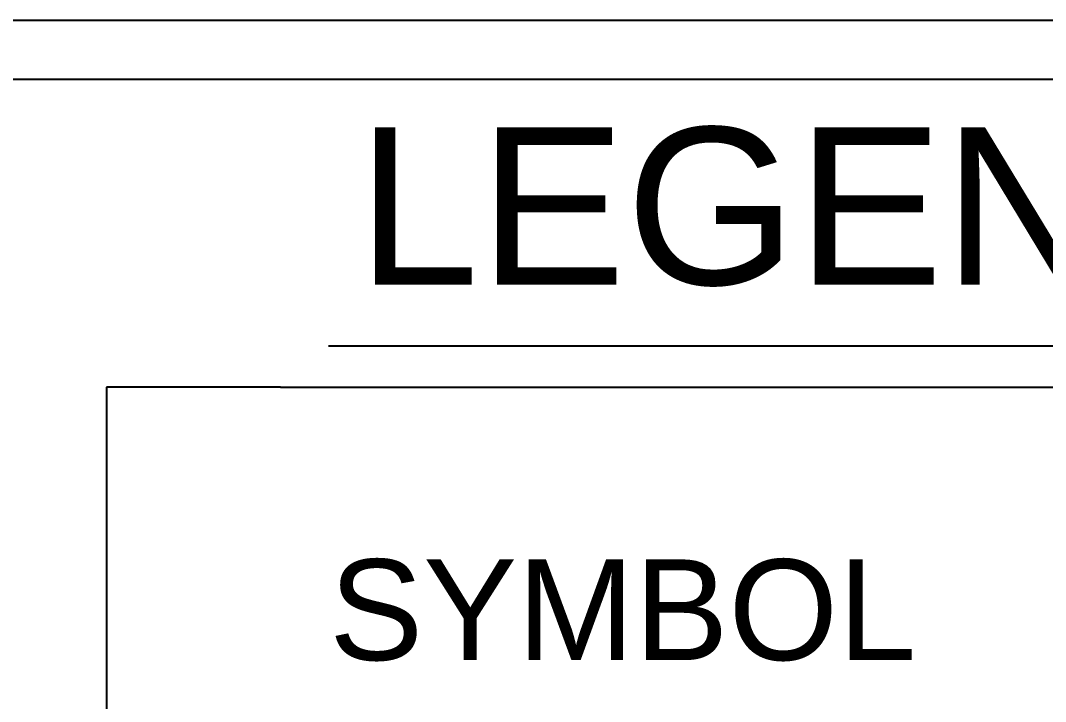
# Model space of a CAD drawing. Header units: millimetres. Extents: x 982 to 80582, y 687 to 58800.
# Drawn here: x 53908 to 55654, y 14967 to 16128 of the extents above; entities that cross this region are included whole.
import ezdxf

# ---------------------------------------------------------------- set-up
doc = ezdxf.new("R2010")
doc.units = ezdxf.units.MM
doc.layers.add('A-DRAIN', color=9, linetype='Continuous')
doc.layers.add('LAMPU', color=7, linetype='Continuous')
doc.styles.add('ARIAL2', font='arial.ttf', dxfattribs={"height": 200})

msp = doc.modelspace()

# ---------------------------------------------------------------- linework, layer by layer
at = {"layer": 'A-DRAIN', "color": 8, "linetype": 'Continuous', "ltscale": 1000}
for p, q in [((67117.1, 16128.1), (52792.1, 16128.1)), ((45697.1, 16028.1), (67117.1, 16028.1))]:
    msp.add_line(p, q, dxfattribs=at)
at = {"layer": 'LAMPU', "color": 1, "linetype": 'Continuous'}
for p, q in [((54432.5, 15573.5), (56148.3, 15573.5)), ((54351.1, 15503), (64431.5, 15503))]:
    msp.add_line(p, q, dxfattribs=at)
at = {"layer": 'LAMPU', "color": 1}
for p, q in [((54054.8, 15503), (54054.8, 12653.7)), ((54351.1, 15503), (54054.8, 15503))]:
    msp.add_line(p, q, dxfattribs=at)

# ---------------------------------------------------------------- texts
at = {"layer": 'LAMPU', "style": 'ARIAL2'}
for s, height, p in [('LEGEND', 268.07, (54481, 15677.7)), ('SYMBOL', 171.84, (54433.9, 15037.7))]:
    msp.add_text(s, height=height, dxfattribs=at).set_placement(p)

doc.saveas('drawing.dxf')
